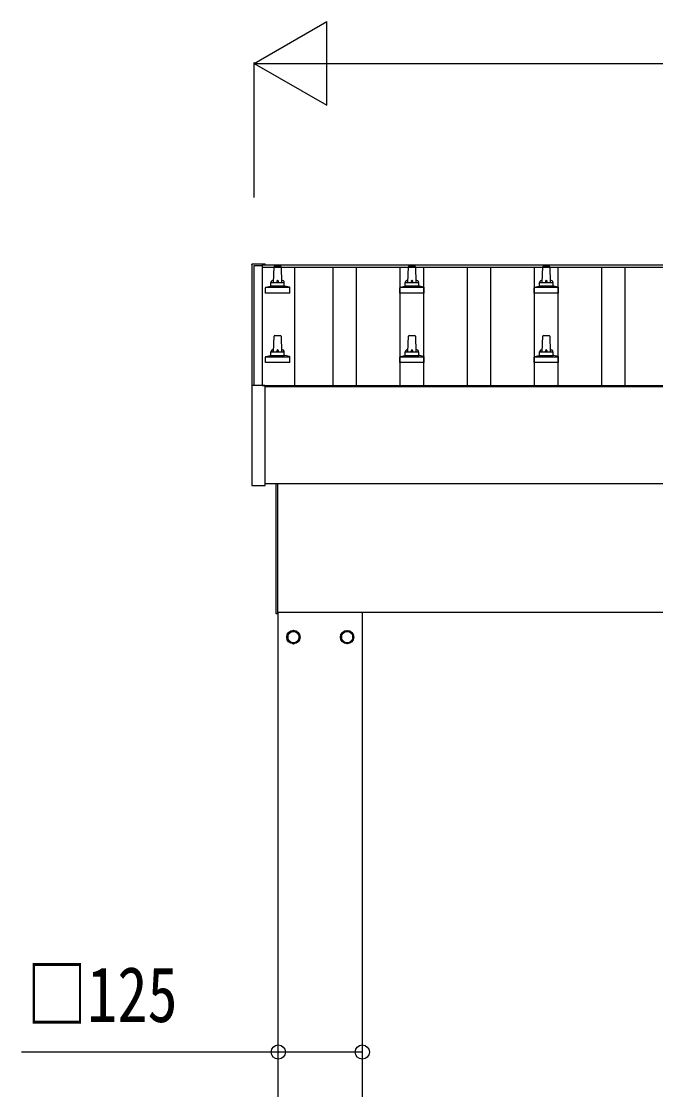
# Model space of a CAD drawing. Units: millimetres, scale not verified. Extents: x -10512 to 10512, y -7425 to 7425.
# Drawn here: x -9077 to -8133, y -2569 to -979 of the extents above; entities that cross this region are included whole.
import ezdxf
from ezdxf.enums import TextEntityAlignment as Align

# ---------------------------------------------------------------- set-up
doc = ezdxf.new("R2010")
doc.units = ezdxf.units.MM
doc.header["$LTSCALE"] = 30
for name, color, linetype in [('0-4_YKK_13', 4, 'Continuous'), ('0-5_YKK_A1', 4, 'Continuous'), ('0-6_YKK_D', 6, 'Continuous')]:
    doc.layers.add(name, color=color, linetype=linetype)
doc.styles.add('ＭＳ ゴシック', font='')
doc.styles.get('ＭＳ ゴシック').set_extended_font_data('MS Gothic')

msp = doc.modelspace()

# ---------------------------------------------------------------- linework, layer by layer
at = {"layer": '0-4_YKK_13'}
for p, q in [((-8734.25, -1340.39), (-8734.25, -1340.99)), ((-8734.25, -1340.99), (-8734.25, -1521.45)), ((-8733.25, -1339.87), (-8715.25, -1339.87)), ((-8714.25, -1340.99), (-8714.25, -1340.39)), ((-8714.25, -1341.05), (-8714.25, -1340.99)), ((-8701.95, -1367.57), (-8701.22, -1344.05)), ((-8700.22, -1343.07), (-8691.68, -1343.07)), ((-8690.68, -1344.05), (-8689.95, -1367.57)), ((-8501.95, -1367.57), (-8501.22, -1344.05)), ((-8500.22, -1343.07), (-8491.68, -1343.07)), ((-8490.68, -1344.05), (-8489.95, -1367.57)), ((-8301.95, -1367.57), (-8301.22, -1344.05)), ((-8300.22, -1343.07), (-8291.68, -1343.07)), ((-8290.68, -1344.05), (-8289.95, -1367.57)), ((-8705.95, -1371.79), (-8705.95, -1367.57)), ((-8704.95, -1367.57), (-8686.95, -1367.57)), ((-8685.95, -1371.79), (-8685.95, -1367.57)), ((-8505.95, -1371.79), (-8505.95, -1367.57)), ((-8504.95, -1367.57), (-8486.95, -1367.57)), ((-8485.95, -1371.79), (-8485.95, -1367.57)), ((-8305.95, -1371.79), (-8305.95, -1367.57)), ((-8304.95, -1367.57), (-8286.95, -1367.57)), ((-8285.95, -1371.79), (-8285.95, -1367.57)), ((-8714.2, -1383.07), (-8714.2, -1375.36)), ((-8677.7, -1383.07), (-8714.2, -1383.07)), ((-8713.82, -1374.57), (-8678.08, -1374.57)), ((-8713.44, -1374.39), (-8706.71, -1372.76)), ((-8706.33, -1372.57), (-8685.57, -1372.57)), ((-8678.46, -1374.39), (-8685.19, -1372.76)), ((-8677.7, -1383.07), (-8677.7, -1375.36)), ((-8514.2, -1383.07), (-8514.2, -1375.36)), ((-8477.7, -1383.07), (-8514.2, -1383.07)), ((-8513.82, -1374.57), (-8478.08, -1374.57)), ((-8513.44, -1374.39), (-8506.71, -1372.76)), ((-8506.33, -1372.57), (-8485.57, -1372.57)), ((-8478.46, -1374.39), (-8485.19, -1372.76)), ((-8477.7, -1383.07), (-8477.7, -1375.36)), ((-8314.2, -1383.07), (-8314.2, -1375.36)), ((-8277.7, -1383.07), (-8314.2, -1383.07)), ((-8313.82, -1374.57), (-8278.08, -1374.57)), ((-8313.44, -1374.39), (-8306.71, -1372.76)), ((-8306.33, -1372.57), (-8285.57, -1372.57)), ((-8278.46, -1374.39), (-8285.19, -1372.76)), ((-8277.7, -1383.07), (-8277.7, -1375.36)), ((-8701.95, -1470.91), (-8701.22, -1447.38)), ((-8700.22, -1446.41), (-8691.68, -1446.41)), ((-8690.68, -1447.38), (-8689.95, -1470.91)), ((-8501.95, -1470.91), (-8501.22, -1447.38)), ((-8500.22, -1446.41), (-8491.68, -1446.41)), ((-8490.68, -1447.38), (-8489.95, -1470.91)), ((-8301.95, -1470.91), (-8301.22, -1447.38)), ((-8300.22, -1446.41), (-8291.68, -1446.41)), ((-8290.68, -1447.38), (-8289.95, -1470.91)), ((-8714.2, -1486.41), (-8714.2, -1478.69)), ((-8713.82, -1477.91), (-8678.08, -1477.91)), ((-8713.44, -1477.72), (-8706.71, -1476.09)), ((-8706.33, -1475.91), (-8685.57, -1475.91)), ((-8705.95, -1475.12), (-8705.95, -1470.91)), ((-8704.95, -1470.91), (-8686.95, -1470.91)), ((-8685.95, -1475.12), (-8685.95, -1470.91)), ((-8678.46, -1477.72), (-8685.19, -1476.09)), ((-8677.7, -1486.41), (-8677.7, -1478.69)), ((-8514.2, -1486.41), (-8514.2, -1478.69)), ((-8513.82, -1477.91), (-8478.08, -1477.91)), ((-8513.44, -1477.72), (-8506.71, -1476.09)), ((-8506.33, -1475.91), (-8485.57, -1475.91)), ((-8505.95, -1475.12), (-8505.95, -1470.91)), ((-8504.95, -1470.91), (-8486.95, -1470.91)), ((-8485.95, -1475.12), (-8485.95, -1470.91)), ((-8478.46, -1477.72), (-8485.19, -1476.09)), ((-8477.7, -1486.41), (-8477.7, -1478.69)), ((-8314.2, -1486.41), (-8314.2, -1478.69)), ((-8313.82, -1477.91), (-8278.08, -1477.91)), ((-8313.44, -1477.72), (-8306.71, -1476.09)), ((-8306.33, -1475.91), (-8285.57, -1475.91)), ((-8305.95, -1475.12), (-8305.95, -1470.91)), ((-8304.95, -1470.91), (-8286.95, -1470.91)), ((-8285.95, -1475.12), (-8285.95, -1470.91)), ((-8278.46, -1477.72), (-8285.19, -1476.09)), ((-8277.7, -1486.41), (-8277.7, -1478.69)), ((-8677.7, -1486.41), (-8714.2, -1486.41)), ((-8477.7, -1486.41), (-8514.2, -1486.41)), ((-8277.7, -1486.41), (-8314.2, -1486.41)), ((-8734.25, -1521.46), (-8734.25, -1669.46)), ((-8733.25, -1520.96), (-8733.75, -1520.96)), ((-8715.25, -1520.96), (-8733.25, -1520.96)), ((-8714.75, -1520.96), (-8715.25, -1520.96)), ((-8714.25, -1669.46), (-8714.25, -1521.46)), ((-8733.75, -1669.96), (-8714.75, -1669.96)), ((-8697.95, -1861), (-8697.95, -1667.33)), ((-8695.95, -1667.33), (-8695.95, -1861)), ((-8695.95, -1861), (-8697.95, -1861)), ((-8663.85, -1895.25), (-8663.95, -1895.25)), ((-8663.85, -1895.75), (-8663.95, -1895.75)), ((-8601.05, -1895.25), (-8600.95, -1895.25)), ((-8601.05, -1895.75), (-8600.95, -1895.75))]:
    msp.add_line(p, q, dxfattribs=at)
for points in [[(-8734.25, -1340.39), (-8734.22, -1340.2), (-8734.14, -1340.07), (-8734.05, -1339.99), (-8733.97, -1339.93), (-8733.89, -1339.9), (-8733.84, -1339.89), (-8733.8, -1339.89), (-8733.76, -1339.88), (-8733.57, -1339.87), (-8733.39, -1339.87), (-8733.25, -1339.87)], [(-8715.25, -1339.87), (-8715.06, -1339.87), (-8714.89, -1339.87), (-8714.75, -1339.88), (-8714.68, -1339.89), (-8714.62, -1339.9), (-8714.53, -1339.94), (-8714.4, -1340.04), (-8714.31, -1340.17), (-8714.3, -1340.19)]]:
    msp.add_lwpolyline(points, dxfattribs=at)
for points in [[(-8672.45, -1885.69), (-8680.95, -1890.59), (-8680.95, -1900.41), (-8672.45, -1905.31), (-8663.95, -1900.41), (-8663.95, -1890.59)], [(-8592.45, -1885.69), (-8583.95, -1890.59), (-8583.95, -1900.41), (-8592.45, -1905.31), (-8600.95, -1900.41), (-8600.95, -1890.59)]]:
    msp.add_lwpolyline(points, close=True, dxfattribs=at)
for centre, radius in [((-8672.45, -1895.5), 10), ((-8672.45, -1895.5), 8.5), ((-8592.45, -1895.5), 10), ((-8592.45, -1895.5), 8.5)]:
    msp.add_circle(centre, radius, dxfattribs=at)
for centre, radius, start, end in [((-8714.75, -1340.39), 0.499, 0.00068, 23.5008), ((-8700.22, -1344.07), 1, 90, 178.60509), ((-8691.68, -1344.07), 1, 1.39491, 90), ((-8500.22, -1344.07), 1, 90, 178.60509), ((-8491.68, -1344.07), 1, 1.39491, 90), ((-8300.22, -1344.07), 1, 90, 178.60509), ((-8291.68, -1344.07), 1, 1.39491, 90), ((-8701.87, -1368.21), 4.13, 90, 171.17633), ((-8704.95, -1368.57), 1, 90, 180), ((-8692.62, -1367.57), 4.83, 133.60282, 180), ((-8699.28, -1367.57), 4.83, 0, 46.39718), ((-8690.04, -1368.21), 4.13, 8.82367, 90), ((-8686.95, -1368.57), 1, 0, 90), ((-8501.87, -1368.21), 4.13, 90, 171.17633), ((-8504.95, -1368.57), 1, 90, 180), ((-8492.62, -1367.57), 4.83, 133.60282, 180), ((-8499.28, -1367.57), 4.83, 0, 46.39718), ((-8490.04, -1368.21), 4.13, 8.82367, 90), ((-8486.95, -1368.57), 1, 0, 90), ((-8301.87, -1368.21), 4.13, 90, 171.17633), ((-8304.95, -1368.57), 1, 90, 180), ((-8292.62, -1367.57), 4.83, 133.60282, 180), ((-8299.28, -1367.57), 4.83, 0, 46.39718), ((-8290.04, -1368.21), 4.13, 8.82367, 90), ((-8286.95, -1368.57), 1, 0, 90), ((-8713.2, -1375.36), 1, 103.62699, 180), ((-8706.95, -1371.79), 1, 283.62699, 0), ((-8684.95, -1371.79), 1, 180, 256.37301), ((-8678.7, -1375.36), 1, 0, 76.37301), ((-8513.2, -1375.36), 1, 103.62699, 180), ((-8506.95, -1371.79), 1, 283.62699, 0), ((-8484.95, -1371.79), 1, 180, 256.37301), ((-8478.7, -1375.36), 1, 0, 76.37301), ((-8313.2, -1375.36), 1, 103.62699, 180), ((-8306.95, -1371.79), 1, 283.62699, 0), ((-8284.95, -1371.79), 1, 180, 256.37301), ((-8278.7, -1375.36), 1, 0, 76.37301), ((-8700.22, -1447.41), 1, 90, 178.60509), ((-8691.68, -1447.41), 1, 1.39491, 90), ((-8500.22, -1447.41), 1, 90, 178.60509), ((-8491.68, -1447.41), 1, 1.39491, 90), ((-8300.22, -1447.41), 1, 90, 178.60509), ((-8291.68, -1447.41), 1, 1.39491, 90), ((-8713.2, -1478.69), 1, 103.62699, 180), ((-8706.95, -1475.12), 1, 283.62699, 0), ((-8701.87, -1471.54), 4.13, 90, 171.17633), ((-8704.95, -1471.91), 1, 90, 180), ((-8692.62, -1470.91), 4.83, 133.60282, 180), ((-8699.28, -1470.91), 4.83, 0, 46.39718), ((-8690.04, -1471.54), 4.13, 8.82367, 90), ((-8686.95, -1471.91), 1, 0, 90), ((-8684.95, -1475.12), 1, 180, 256.37301), ((-8678.7, -1478.69), 1, 0, 76.37301), ((-8513.2, -1478.69), 1, 103.62699, 180), ((-8506.95, -1475.12), 1, 283.62699, 0), ((-8501.87, -1471.54), 4.13, 90, 171.17633), ((-8504.95, -1471.91), 1, 90, 180), ((-8492.62, -1470.91), 4.83, 133.60282, 180), ((-8499.28, -1470.91), 4.83, 0, 46.39718), ((-8490.04, -1471.54), 4.13, 8.82367, 90), ((-8486.95, -1471.91), 1, 0, 90), ((-8484.95, -1475.12), 1, 180, 256.37301), ((-8478.7, -1478.69), 1, 0, 76.37301), ((-8313.2, -1478.69), 1, 103.62699, 180), ((-8306.95, -1475.12), 1, 283.62699, 0), ((-8301.87, -1471.54), 4.13, 90, 171.17633), ((-8304.95, -1471.91), 1, 90, 180), ((-8292.62, -1470.91), 4.83, 133.60282, 180), ((-8299.28, -1470.91), 4.83, 0, 46.39718), ((-8290.04, -1471.54), 4.13, 8.82367, 90), ((-8286.95, -1471.91), 1, 0, 90), ((-8284.95, -1475.12), 1, 180, 256.37301), ((-8278.7, -1478.69), 1, 0, 76.37301), ((-8733.75, -1521.46), 0.5, 90, 180), ((-8714.75, -1521.46), 0.5, 0, 90), ((-8733.75, -1669.46), 0.5, 180, 270), ((-8714.75, -1669.46), 0.5, 270, 0), ((-8672.45, -1895.5), 8.6, 111.25399, 128.74601), ((-8672.45, -1895.5), 8.6, 51.25399, 68.74601), ((-8592.45, -1895.5), 8.6, 111.25399, 128.74601), ((-8592.45, -1895.5), 8.6, 51.25399, 68.74601), ((-8672.45, -1895.5), 8.6, 171.25399, 188.74601), ((-8672.45, -1895.5), 8.6, 231.25399, 248.74601), ((-8672.45, -1895.5), 8.6, 291.25399, 308.74601), ((-8672.45, -1895.5), 8.6, 1.66581, 8.74601), ((-8672.45, -1895.5), 8.6, 351.25399, 358.33419), ((-8592.45, -1895.5), 8.6, 171.25399, 178.33419), ((-8592.45, -1895.5), 8.6, 181.66581, 188.74601), ((-8592.45, -1895.5), 8.6, 231.25399, 248.74601), ((-8592.45, -1895.5), 8.6, 291.25399, 308.74601), ((-8592.45, -1895.5), 8.6, 351.25399, 8.74601)]:
    msp.add_arc(centre, radius, start, end, dxfattribs=at)
at = {"layer": '0-5_YKK_A1'}
for p, q in [((-8730.95, -1342.02), (-8718.95, -1342.02)), ((-8730.95, -1520.96), (-8730.95, -1342.02)), ((-8718.95, -1341.05), (-5672.95, -1341.05)), ((-8718.95, -1341.05), (-8718.95, -1344.64)), ((-8718.95, -1342.02), (-8718.95, -1520.96)), ((-8718.95, -1344.64), (-5672.95, -1344.64)), ((-8670.95, -1344.64), (-8670.95, -1520.9)), ((-8613.45, -1520.66), (-8613.45, -1344.64)), ((-8578.45, -1520.66), (-8578.45, -1344.64)), ((-8513.45, -1520.66), (-8513.45, -1344.64)), ((-8478.45, -1520.66), (-8478.45, -1344.64)), ((-8413.45, -1520.66), (-8413.45, -1344.64)), ((-8378.45, -1520.66), (-8378.45, -1344.64)), ((-8313.45, -1520.66), (-8313.45, -1344.64)), ((-8278.45, -1520.66), (-8278.45, -1344.64)), ((-8213.45, -1520.66), (-8213.45, -1344.64)), ((-8178.45, -1520.66), (-8178.45, -1344.64)), ((-8718.95, -1520.9), (-5672.95, -1520.9)), ((-8714.25, -1522.46), (-5677.65, -1522.46)), ((-5677.65, -1667.33), (-8714.25, -1667.33)), ((-8695.95, -1858.5), (-5789.45, -1858.5)), ((-8694.95, -4658.5), (-8694.95, -1858.5)), ((-8569.95, -1858.5), (-8569.95, -4658.5))]:
    msp.add_line(p, q, dxfattribs=at)
at = {"layer": '0-6_YKK_D'}
for p, q in [((-8730.95, -1041.05), (-8622.7, -978.55)), ((-8622.7, -1103.55), (-8622.7, -978.55)), ((-8730.95, -1241.05), (-8730.95, -1040.05)), ((-8730.95, -1041.05), (-8622.7, -1103.55)), ((-8730.95, -1041.05), (-8514.44, -1041.05)), ((-8605.95, -1041.05), (-5785.95, -1041.05)), ((-8694.95, -2513.5), (-8694.95, -2514.5))]:
    msp.add_line(p, q, dxfattribs=at)
msp.add_lwpolyline([(-8569.95, -2513.5), (-8694.95, -2513.5), (-9077.45, -2513.5)], dxfattribs=at)
for centre in [(-8694.95, -2513.5), (-8569.95, -2513.5)]:
    msp.add_circle(centre, 10.62, dxfattribs=at)

# ---------------------------------------------------------------- texts
at = {"layer": '0-6_YKK_D', "style": 'ＭＳ ゴシック', "width": 0.8}
msp.add_text('□125', height=82.48, dxfattribs=at).set_placement((-9069.45, -2493.5), align=Align.BOTTOM_LEFT)

doc.saveas('drawing.dxf')
